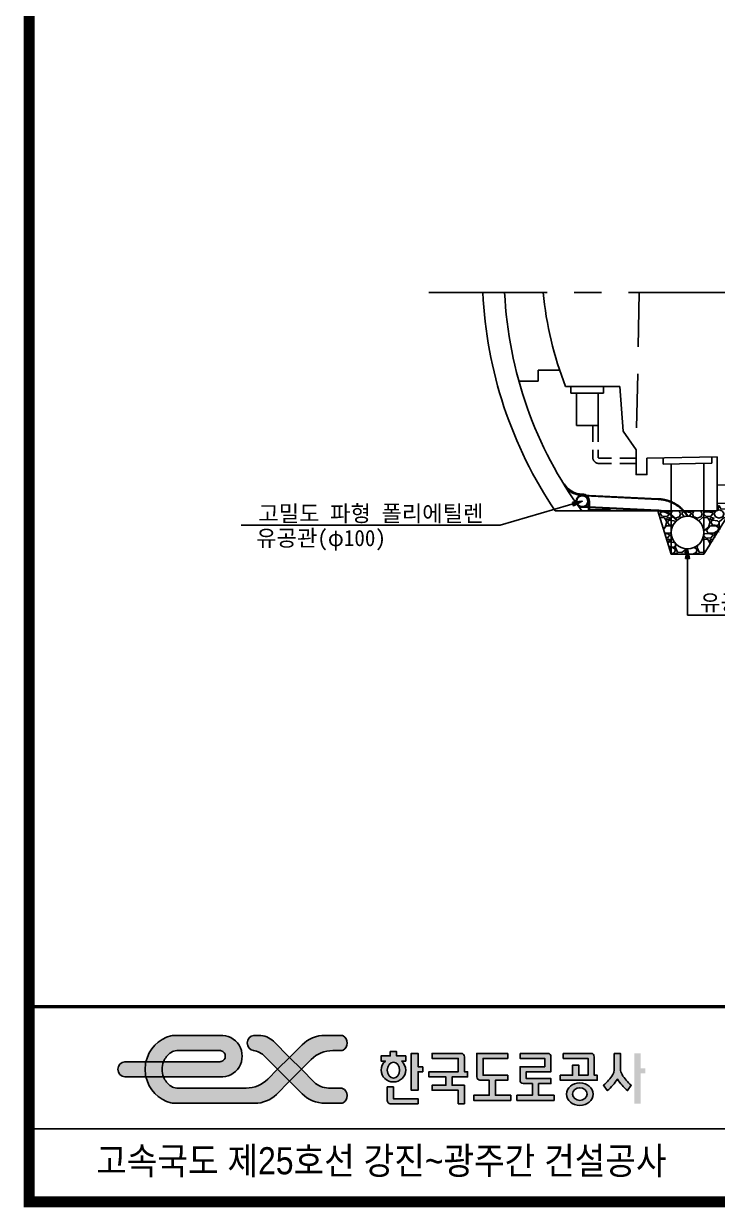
# Model space of a CAD drawing. Header units: millimetres. Extents: x -69382 to 174843, y -46375 to 101648.
# Drawn here: x 40593 to 46992, y -19600 to -8681 of the extents above; entities that cross this region are included whole.
import ezdxf
from ezdxf.enums import TextEntityAlignment as Align

# ---------------------------------------------------------------- set-up
doc = ezdxf.new("R2010")
doc.units = ezdxf.units.MM
doc.header["$LTSCALE"] = 1000
doc.linetypes.add('A-CENTR01', pattern=[2, 1.25, -0.25, 0.25, -0.25])
doc.linetypes.add('A-DASHD01', pattern=[0.75, 0.5, -0.25])
for name, color, linetype in [('CS-CNTL', 1, 'A-CENTR01'), ('CS-CONC-MAJR', 4, 'Continuous'), ('CS-EXCV', 3, 'A-DIGLN01'), ('CS-HIDL', 2, 'A-DASHD01'), ('CS-LEAL', 1, 'Continuous'), ('CS-LEAT', 3, 'Continuous'), ('CS-PATT', 1, 'Continuous'), ('CST-01-02-02-G05-CS-CONC', 4, 'Continuous'), ('CX-BORD', 3, 'Continuous'), ('CX-BORD-LIN1', 4, 'Continuous'), ('CX-BORD-LIN2', 3, 'Continuous'), ('CX-BORD-TEX2', 7, 'Continuous'), ('CX-BORD-TEX3', 6, 'Continuous'), ('CX-MISC', 2, 'Continuous'), ('CZ-HIDL', 2, 'A-DASHD01')]:
    doc.layers.add(name, color=color, linetype=linetype)
doc.styles.add('TB_TEXT', font='Dotum.ttf')
doc.styles.add('TB_WBTXT', font='Dotum.ttf')
doc.styles.add('TB_WMTXT', font='Dotum.ttf')
doc.styles.add('WGTXT', font='DotumChe.ttf')
doc.linetypes.add('A-DIGLN01', pattern='A,0.9,-0.2,[19,kscals.shx,S=0.1,R=180,X=0,Y=0],0.9', length=2)

# ---------------------------------------------------------------- blocks, each defined once
blk = doc.blocks.new('CXGLOGO-EX흑백')
h = blk.add_hatch(color=256)
h.paths.add_polyline_path([(12.62751094235613, 2.929722186557417), (13.9368577347384, 2.929722186557417, 0.1307849617648099), (14.19642449557114, 2.998798575681949, 0.5686079760781465), (14.23263349965494, 5.183221859397701, 0.1392232935838704), (13.9581907729968, 5.261149990701703), (11.43317010715378, 5.261149990701703, 0.1989123673796241), (7.88820811080587, 3.792778653716674), (5.962135003345992, 1.866705546256785), (7.789912781123938, 0.03892776847906987), (9.30410907077998, 1.553124058134753, -0.198912367379616)])
h.paths.add_polyline_path([(5.962135003346347, -1.78885000929877), (4.134357225567967, 0.03892776847900947), (2.638733131771026, -1.456696325318649, -0.1989123673796836), (-0.684668739806078, -2.833294453742262), (-11.36204881219041, -2.833294453742742, -0.149968192877195), (-12.240743962647, -2.563678008654669, -0.1491631919188299), (-13.39334849004342, -1.136072231520988), (-16.10175388554254, -1.136072231520988, 0.2784029190241507), (-12.27306911128629, -5.129271465237487, 0.06593867059308692), (-11.86520449236982, -5.183294453743216), (0.6208868157490102, -5.183294453742739, 0.198912367379658), (3.944288687325745, -3.806696325319599)])
h.paths.add_polyline_path([(-16.10175388554255, 1.213927768479007), (-19.36564277443144, 1.213927768479007, 0.8888888888888873), (-19.36564277443144, -1.136072231520991), (-16.10175388554254, -1.136072231520988, -0.1111111111111106)])
h.paths.add_polyline_path([(-11.36204881233854, 2.911149990701738), (-4.683161640971832, 2.911149990701997, -0.05755858726109904), (-4.564116577129639, 2.897400306733786, -0.792918256256352), (-4.564116577139849, 1.227677452445754, -0.05755858725611351), (-4.683161640971733, 1.21392776847901), (-13.39334849004398, 1.213927768479618, 0.1939147573995261), (-13.39334849004318, -1.136072231520991), (-4.743420552209216, -1.136072231520991, 1.071754271161691), (-4.743420552209216, 5.261149990701231), (-11.86520449236982, 5.261149990702183, 0.06593867059316338), (-12.27306911128352, 5.207127002196302, 0.2784029190242539), (-16.10175388554237, 1.21392776847981), (-13.39334849004398, 1.213927768479621, -0.1491631919192471), (-12.2407439626433, 2.641533545616181, -0.1499681928522188)])
h = blk.add_hatch(color=256)
h.paths.add_polyline_path([(3.485422644516419, 4.34341790508612, 0.1989123673796671), (1.269821396798442, 5.261149990701703), (0.4788016700130058, 5.261149990701703, 0.8338075771048155), (0.3771781799719207, 2.929722186557356, -0.177326263149743), (2.179867088961466, 1.993417905085643), (4.134357225568095, 0.03892776847887802), (5.962135003345992, 1.866705546256789)])
h.paths.add_polyline_path([(9.744402917729097, -1.915562368126679), (7.789912781123888, 0.03892776847899881), (5.96213500334634, -1.788850009298766), (7.888208110807184, -3.714923116759131, 0.198912367379553), (11.43317010715388, -5.183294453743692), (13.93853492596422, -5.183294453744644, 0.1292187291636897), (14.19530503372277, -5.115808595962658, 0.6043190588004438), (14.12747900538948, -2.886014569746202, 0.1137896329467328), (13.89882244722792, -2.833294453742262), (11.96000416544708, -2.833294453742262, -0.1989123673796783)])
h = blk.add_hatch(color=256)
h.paths.add_polyline_path([(5.962135003345985, 1.866705546256785), (4.134357225568095, 0.03892776847887802), (5.962135003346347, -1.788850009298773), (7.789912781123952, 0.03892776847906987)])
h.paths.add_polyline_path([(-13.39334849004398, 1.213927768479621), (-16.10175388554237, 1.21392776847981, 0.1111111111111885), (-16.10175388554254, -1.136072231520988), (-13.39334849004318, -1.136072231520988, -0.1939147573995261)])
h = blk.add_hatch(color=256)
edge = h.paths.add_edge_path()
edge.add_line((55.90553287691766, 2.4960983163664), (56.85552189184581, 2.496098316366446))
edge.add_line((56.85552189184581, 2.496098316366446), (56.85552189184592, 0.09215457618536149))
edge.add_arc((58.53363057762468, 0.09215457618543929), 1.67810868577876, 180.0000000000026, 195.4083540198517)
edge.add_arc((58.47394244906948, 0.07570436294137084), 1.61619517993231, 195.408354019852, 211.4069923032628)
edge.add_arc((62.72740815851297, 2.672743468727949), 6.599826652904244, 211.4069923032628, 220.884619074014)
edge.add_arc((62.65632922919535, 2.61120635935723), 6.505810537144002, 220.8846190740139, 230.4986055729279)
edge.add_line((58.51800266797031, -2.408736271577236), (57.94523708654083, -3.232545142195342))
edge.add_arc((62.63997685430596, 2.476487192741993), 7.39145666891144, 221.3708019331366, 230.5683267651548, ccw=False)
edge.add_arc((62.86124072826939, 2.671717853347373), 7.686537407580804, 212.5283811307898, 221.3728192081766, ccw=False)
edge.add_arc((49.89982302886737, 2.671711092267167), 7.686526193707074, 318.6271743273925, 327.471625333613, ccw=False)
edge.add_arc((50.12107005378402, 2.476495324059812), 7.391467942165787, 309.4316802638517, 318.62919103786044, ccw=False)
edge.add_line((54.81581768222331, -3.232545142194404), (54.24305210079449, -2.408736271575762))
edge.add_arc((50.16623946446956, 2.548189157142523), 6.418061309895114, 309.4355142588529, 319.1812610942183)
edge.add_arc((49.96136727208684, 2.72553903169074), 6.689032726803259, 319.1787201534786, 328.529668469246)
edge.add_arc((54.2901842034738, 0.07437455166653684), 1.612880450692433, 328.5764598147939, 344.6081938620856)
edge.add_arc((54.23147034857182, 0.09160721386742313), 1.674062617830531, 344.5729121819099, 360.0187337982126)
edge.add_line((55.90553287691779, 0.09215457618600098), (55.90553287691779, 2.4960983163664))
edge = h.paths.add_edge_path()
edge.add_arc((22.07066925838875, -0.0960583075494551), 1.77276644383517, 0.3446861390323761, 51.806537556943795, ccw=False)
edge.add_arc((21.98752086475434, -0.03643316846145372), 1.856528462969702, 268.6390132932114, 358.4888194230754, ccw=False)
edge.add_arc((21.89882706649707, -0.03696230538111067), 1.856011500010981, 181.4952613076245, 271.3769059760447, ccw=False)
edge.add_arc((21.81624874840013, -0.0960910072229415), 1.772833459952195, 128.1945062452658, 179.6542700587555, ccw=False)
edge.add_line((20.72004724334094, 1.297207502441104), (20.04344756338069, 1.297207502441104))
edge.add_line((20.04344756338069, 1.297207502441104), (20.04344756338068, 2.108874533108121))
edge.add_line((20.04344756338068, 2.108874533108121), (21.46843108577289, 2.108874533108121))
edge.add_line((21.46843108577289, 2.108874533108121), (21.4684310857729, 2.754247505206038))
edge.add_line((21.4684310857729, 2.754247505206038), (22.41842010070103, 2.754247505206038))
edge.add_line((22.41842010070103, 2.754247505206038), (22.41842010070103, 2.108874533108121))
edge.add_line((22.41842010070103, 2.108874533108121), (23.84340362309323, 2.108874533108121))
edge.add_line((23.84340362309323, 2.108874533108121), (23.84340362309322, 1.297207502441104))
edge.add_line((23.84340362309322, 1.297207502441104), (23.16680394313298, 1.297207502441104))
h.paths.add_polyline_path([(60.65547795155814, 0.172755616815305), (60.65547795155814, -0.601691949703131), (59.94298619036236, -0.601691949703131), (59.94298619036248, -5.248377348808134), (58.99299717543421, -5.248377348808617), (58.99299717543411, 2.496098316366869), (59.94298619036225, 2.496098316366869), (59.94298619036236, 0.172755616815305)])
edge = h.paths.add_edge_path()
edge.add_line((48.0681235037611, 2.496098316365892), (48.0681235037611, 1.72165074984937))
edge.add_line((48.0681235037611, 1.72165074984937), (51.86807956347353, 1.72165074984937))
edge.add_line((51.86807956347353, 1.72165074984937), (51.86807956347343, -0.8598411385413627))
edge.add_line((51.86807956347343, -0.8598411385413627), (50.44309604108143, -0.8598411385423006))
edge.add_line((50.44309604108143, -0.8598411385423006), (50.44309604108143, 0.6890539944927028))
edge.add_line((50.44309604108143, 0.6890539944927028), (49.4931070261532, 0.6890539944927028))
edge.add_line((49.4931070261532, 0.6890539944927028), (49.49310702615358, -0.8598411385418245))
edge.add_line((49.49310702615358, -0.8598411385418245), (47.59312899629693, -0.8598411385418281))
edge.add_line((47.59312899629693, -0.8598411385418281), (47.59312899629681, -1.634288705059802))
edge.add_line((47.59312899629681, -1.634288705059802), (53.29306308586574, -1.634288705059802))
edge.add_line((53.29306308586574, -1.634288705059802), (53.29306308586574, -0.8598411385413627))
edge.add_line((53.29306308586574, -0.8598411385413627), (52.81806857840155, -0.8598411385413236))
edge.add_line((52.81806857840155, -0.8598411385413236), (52.81806857840178, 1.979799938688487))
edge.add_arc((52.26887129235888, 1.979799938688532), 0.5491972860428973, 359.9999999999953, 400.6008038990672)
edge.add_arc((52.34038266447658, 2.041094338003921), 0.4550119382992583, 40.60080389906705, 89.66109212214847)
edge.add_line((52.3430740709377, 2.496098316366869), (48.0681235037611, 2.496098316367497))
edge = h.paths.add_edge_path()
edge.add_line((41.41820039926384, 2.496098316366869), (41.41820039926394, 1.721650749848898))
edge.add_line((41.41820039926394, 1.721650749848898), (45.21815645897638, 1.721650749848898))
edge.add_line((45.21815645897638, 1.721650749848898), (45.21815645897638, 0.4309048056535367))
edge.add_line((45.21815645897638, 0.4309048056535367), (41.41820039926384, 0.4309048056535367))
edge.add_line((41.41820039926384, 0.4309048056535367), (41.41820039926394, -1.634288705060271))
edge.add_arc((41.96739768530686, -1.634288705060244), 0.5491972860429257, 180.0000000000029, 220.6008038990638)
edge.add_arc((41.89588631318916, -1.695583104375644), 0.4550119382992751, 220.6008038990626, 269.6610921221458)
edge.add_line((41.89319490672801, -2.150587082738607), (43.31817842912, -2.150587082738607))
edge.add_line((43.31817842912, -2.150587082738607), (43.31817842912011, -3.957631404610424))
edge.add_line((43.31817842912011, -3.957631404610424), (40.94320589179998, -3.957631404610424))
edge.add_line((40.94320589179998, -3.957631404610424), (40.94320589179998, -4.732078971128871))
edge.add_line((40.94320589179998, -4.732078971128871), (46.64313998136879, -4.732078971128871))
edge.add_line((46.64313998136879, -4.732078971128871), (46.64313998136893, -3.957631404610897))
edge.add_line((46.64313998136893, -3.957631404610897), (44.26816744404802, -3.957631404609955))
edge.add_line((44.26816744404802, -3.957631404609955), (44.26816744404758, -2.150587082738607))
edge.add_line((44.26816744404758, -2.150587082738607), (46.1681454739045, -2.150587082738134))
edge.add_line((46.1681454739045, -2.150587082738134), (46.1681454739045, -1.376139516220633))
edge.add_line((46.1681454739045, -1.376139516220633), (42.36818941419209, -1.376139516220164))
edge.add_line((42.36818941419209, -1.376139516220164), (42.36818941419209, -0.3435427608644339))
edge.add_line((42.36818941419209, -0.3435427608644339), (46.1681454739045, -0.343542760863965))
edge.add_line((46.1681454739045, -0.343542760863965), (46.16814547390462, 1.979799938688512))
edge.add_arc((45.6189481878617, 1.979799938688539), 0.5491972860429115, 359.9999999999972, 400.6008038990619)
edge.add_arc((45.69045955997943, 2.041094338003941), 0.4550119382992425, 40.60080389906198, 89.6610921221449)
edge.add_line((45.69315096644058, 2.496098316366872), (41.41820039926384, 2.496098316366869))
edge = h.paths.add_edge_path()
edge.add_line((39.51822236940757, 2.496098316366869), (34.76827729476689, 2.496098316366869))
edge.add_line((34.76827729476689, 2.496098316366869), (34.76827729476689, -1.117990327381936))
edge.add_arc((35.31747458080942, -1.117990327381935), 0.5491972860425349, 180, 220.6008038990902)
edge.add_arc((35.24596320869247, -1.179284726696737), 0.4550119382998447, 220.60080389909, 269.6610921221131)
edge.add_line((35.24327180223106, -1.634288705060271), (36.66825532462316, -1.634288705060342))
edge.add_line((36.66825532462316, -1.634288705060342), (36.66825532462363, -3.957631404610424))
edge.add_line((36.66825532462363, -3.957631404610424), (34.29328278730304, -3.957631404610897))
edge.add_line((34.29328278730304, -3.957631404610897), (34.29328278730291, -4.732078971128871))
edge.add_line((34.29328278730291, -4.732078971128871), (39.99321687687187, -4.732078971129809))
edge.add_line((39.99321687687187, -4.732078971129809), (39.99321687687187, -3.957631404610897))
edge.add_line((39.99321687687187, -3.957631404610897), (37.61824433955118, -3.957631404610794))
edge.add_line((37.61824433955118, -3.957631404610794), (37.61824433955128, -1.634288705060271))
edge.add_line((37.61824433955128, -1.634288705060271), (39.5182223694077, -1.634288705059802))
edge.add_line((39.5182223694077, -1.634288705059802), (39.51822236940779, -0.8598411385423006))
edge.add_line((39.51822236940779, -0.8598411385423006), (35.71826630969503, -0.8598411385423006))
edge.add_line((35.71826630969503, -0.8598411385423006), (35.71826630969503, 1.721650749848898))
edge.add_line((35.71826630969503, 1.721650749848898), (39.51822236940745, 1.72165074984937))
edge.add_line((39.51822236940745, 1.72165074984937), (39.51822236940745, 2.496098316366869))
edge = h.paths.add_edge_path()
edge.add_line((31.9183102499825, -5.248377348808617), (32.86829926491062, -5.248377348808617))
edge.add_line((32.86829926491062, -5.248377348808617), (32.86829926491062, -2.408736271577304))
edge.add_line((32.86829926491062, -2.408736271577304), (30.96832123505435, -2.408736271577304))
edge.add_line((30.96832123505435, -2.408736271577304), (30.96832123505409, -1.117990327381936))
edge.add_line((30.96832123505409, -1.117990327381936), (33.34329377237469, -1.117990327381936))
edge.add_line((33.34329377237469, -1.117990327381936), (33.34329377237468, -0.343542760863965))
edge.add_line((33.34329377237468, -0.343542760863965), (32.86829926491062, -0.343542760863965))
edge.add_line((32.86829926491062, -0.343542760863965), (32.86829926491062, 1.979799938688512))
edge.add_arc((32.31910197886764, 1.979799938688512), 0.5491972860429826, 359.9999999999999, 400.6008038990593)
edge.add_arc((32.39061335098545, 2.041094338003989), 0.4550119382991955, 40.60080389905918, 89.66109212214754)
edge.add_line((32.39330475744659, 2.496098316366872), (27.88085693653791, 2.496098316366869))
edge.add_line((27.88085693653791, 2.496098316366869), (27.8808569365377, 1.721650749848898))
edge.add_line((27.8808569365377, 1.721650749848898), (31.9183102499825, 1.72165074984937))
edge.add_line((31.9183102499825, 1.72165074984937), (31.9183102499825, -0.343542760863965))
edge.add_line((31.9183102499825, -0.343542760863965), (27.40586242907364, -0.343542760863965))
edge.add_line((27.40586242907364, -0.343542760863965), (27.40586242907364, -1.11799032738147))
edge.add_line((27.40586242907364, -1.11799032738147), (30.01833222012621, -1.117990327381936))
edge.add_line((30.01833222012621, -1.117990327381936), (30.01833222012621, -2.408736271577773))
edge.add_line((30.01833222012621, -2.408736271577773), (27.88085693653782, -2.408736271577773))
edge.add_line((27.88085693653782, -2.408736271577773), (27.88085693653781, -3.183183838095275))
edge.add_line((27.88085693653781, -3.183183838095275), (31.9183102499825, -3.183183838095275))
edge.add_line((31.9183102499825, -3.183183838095275), (31.9183102499825, -5.248377348808617))
edge = h.paths.add_edge_path()
edge.add_line((25.7433816529495, -5.248377348808617), (21.46843108577295, -5.248377348808141))
edge.add_arc((21.468431085773, -4.799179719589938), 0.4491976292182027, 220.2618960212232, 269.9999999999932, ccw=False)
edge.add_arc((21.55155841230061, -4.728777609424231), 0.5581315978937866, 180.3389078778467, 220.2618960212236, ccw=False)
edge.add_arc((195.5622497713534, -3.699482215773768), 174.5718671369681, 179.6610921221531, 180.3389078778465, ccw=False)
edge.add_line((20.99343657830883, -2.66688546041647), (21.94342559323697, -2.66688546041647))
edge.add_line((21.94342559323697, -2.66688546041647), (21.94342559323697, -4.473929782290639))
edge.add_line((21.94342559323697, -4.473929782290639), (25.7433816529495, -4.473929782290639))
edge.add_line((25.7433816529495, -4.473929782290639), (25.7433816529495, -5.248377348808617))
edge = h.paths.add_edge_path(flags=16)
edge.add_ellipse((50.60385872541271, -3.769494308227308), major_axis=(-1.110875729177891, 2.868103891292178e-14), ratio=0.8665097612807381, start_angle=0, end_angle=360)
edge = h.paths.add_edge_path()
edge.add_ellipse((50.60385872364095, -3.769494308227308), major_axis=(2.060740712415878, 5.91535299055294e-14), ratio=0.8429164421096037, start_angle=0, end_angle=360, ccw=False)
h.paths.add_polyline_path([(26.4558734141455, 0.4309048056535367), (26.4558734141455, -0.343542760863965), (25.74338165294929, -0.343542760863965), (25.7433816529494, -3.183183838095275), (24.67464401115513, -3.183183838094806), (24.67464401115513, 2.496098316366869), (25.7433816529494, 2.496098316366869), (25.7433816529495, 0.4309048056535367)])
edge = h.paths.add_edge_path(flags=16)
edge.add_ellipse((21.94342559323697, -0.08539357202479891), major_axis=(7.44215483547632e-15, 1.223429116448234), ratio=0.7764969806228509, start_angle=0, end_angle=360, ccw=False)
for points in [[(-11.36204881219097, 2.911149990702945, 0.149968192828432), (-12.24074396240013, 2.64153354578092, 0.1491631919431257), (-13.39334849004398, 1.213927768479618, 0.1939147573995262), (-13.39334849004318, -1.136072231520991), (-4.743420552209216, -1.136072231520991, 1.071754271161691), (-4.743420552209216, 5.261149990701231), (-11.86520449236982, 5.261149990702183, 0.06593867059316338), (-12.27306911128352, 5.207127002196302, 0.2784029190242541), (-16.10175388554237, 1.213927768479806), (-13.39334849004398, 1.213927768479618), (-4.683161640971733, 1.21392776847901, 0.0575585872562081), (-4.564116577139657, 1.227677452445796, 0.7929182562611419), (-4.564116577139643, 2.897400306736131, 0.05755858725616377), (-4.683161640971832, 2.911149990701997), (-11.36204881234111, 2.911149990701738)], [(0.3771781799714518, 2.929722186557417, -0.1773262631497835), (2.179867088961458, 1.993417905085646), (4.134357225568095, 0.03892776847887802), (5.962135003345992, 1.866705546256785), (3.485422644516419, 4.34341790508612, 0.1989123673796582), (1.269821396798548, 5.261149990701703), (0.4788016700130058, 5.261149990701703, 0.8714196092937034), (0.4788016700130058, 2.911149990701706)], [(23.16680394313298, 1.297207502441104, -0.228396255599462), (23.84340362309322, -0.0853935720248451, -0.4134459869151131), (21.94342559323628, -1.892437893898972, -0.4136086650538482), (20.04344756338071, -0.08539357202475273, -0.2283866715627258), (20.72004724334094, 1.297207502441104), (20.04344756338069, 1.297207502441104), (20.04344756338068, 2.108874533108121), (21.46843108577289, 2.108874533108121), (21.4684310857729, 2.754247505206038), (22.41842010070103, 2.754247505206038), (22.41842010070103, 2.108874533108121), (23.84340362309323, 2.108874533108121), (23.84340362309322, 1.297207502441104), (23.16680394313298, 1.297207502441104)], [(31.9183102499825, -5.248377348808617), (32.86829926491062, -5.248377348808617), (32.86829926491062, -2.408736271577304), (30.96832123505435, -2.408736271577304), (30.96832123505409, -1.117990327381936), (33.34329377237469, -1.117990327381936), (33.34329377237468, -0.343542760863965), (32.86829926491062, -0.343542760863965), (32.86829926491062, 1.979799938688512, 0.1790312441150617), (32.73608670557006, 2.337209223254376, 0.2173967572259796), (32.39330475744659, 2.496098316366872), (27.88085693653791, 2.496098316366869), (27.8808569365377, 1.721650749848898), (31.9183102499825, 1.72165074984937), (31.9183102499825, -0.343542760863965), (27.40586242907364, -0.343542760863965), (27.40586242907364, -1.11799032738147), (30.01833222012621, -1.117990327381936), (30.01833222012621, -2.408736271577773), (27.88085693653782, -2.408736271577773), (27.88085693653781, -3.183183838095275), (31.9183102499825, -3.183183838095275), (31.9183102499825, -5.248377348808617)], [(39.51822236940757, 2.496098316366869), (34.76827729476689, 2.496098316366869), (34.76827729476689, -1.117990327381936, 0.179031244115201), (34.90048985410753, -1.475399611947733, 0.2173967572256811), (35.24327180223106, -1.634288705060271), (36.66825532462316, -1.634288705060342), (36.66825532462363, -3.957631404610424), (34.29328278730304, -3.957631404610897), (34.29328278730291, -4.732078971128871), (39.99321687687187, -4.732078971129809), (39.99321687687187, -3.957631404610897), (37.61824433955118, -3.957631404610794), (37.61824433955128, -1.634288705060271), (39.5182223694077, -1.634288705059802), (39.51822236940779, -0.8598411385423006), (35.71826630969503, -0.8598411385423006), (35.71826630969503, 1.721650749848898), (39.51822236940745, 1.72165074984937), (39.51822236940745, 2.496098316366869)], [(41.41820039926384, 2.496098316366869), (41.41820039926394, 1.721650749848898), (45.21815645897638, 1.721650749848898), (45.21815645897638, 0.4309048056535367), (41.41820039926384, 0.4309048056535367), (41.41820039926394, -1.634288705060271, 0.1790312441150686), (41.55041295860451, -1.991697989626104, 0.2173967572259559), (41.89319490672801, -2.150587082738607), (43.31817842912, -2.150587082738607), (43.31817842912011, -3.957631404610424), (40.94320589179998, -3.957631404610424), (40.94320589179998, -4.732078971128871), (46.64313998136879, -4.732078971128871), (46.64313998136893, -3.957631404610897), (44.26816744404802, -3.957631404609955), (44.26816744404758, -2.150587082738607), (46.1681454739045, -2.150587082738134), (46.1681454739045, -1.376139516220633), (42.36818941419209, -1.376139516220164), (42.36818941419209, -0.3435427608644339), (46.1681454739045, -0.343542760863965), (46.16814547390462, 1.979799938688512, 0.1790312441150869), (46.03593291456406, 2.337209223254376, 0.2173967572259547), (45.69315096644058, 2.496098316366872), (41.41820039926384, 2.496098316366869)], [(48.0681235037611, 2.496098316365892), (48.0681235037611, 1.72165074984937), (51.86807956347353, 1.72165074984937), (51.86807956347343, -0.8598411385413627), (50.44309604108143, -0.8598411385423006), (50.44309604108143, 0.6890539944927028), (49.4931070261532, 0.6890539944927028), (49.49310702615358, -0.8598411385418245), (47.59312899629693, -0.8598411385418281), (47.59312899629681, -1.634288705059802), (53.29306308586574, -1.634288705059802), (53.29306308586574, -0.8598411385413627), (52.81806857840155, -0.8598411385413236), (52.81806857840178, 1.979799938688487, 0.179031244115118), (52.68585601906119, 2.337209223254398, 0.2173967572259479), (52.3430740709377, 2.496098316366869), (48.0681235037611, 2.496098316367497)], [(55.90553287691766, 2.4960983163664), (56.85552189184581, 2.496098316366446), (56.85552189184592, 0.09215457618536149, 0.0673331086834034), (56.9158386985025, -0.3537133382605546, 0.06992084128346215), (57.09454053805489, -0.7665172394446813, 0.04137753804791307), (57.73774645661189, -1.647093096347959, 0.04197355301566234), (58.51800266797031, -2.408736271577236), (57.94523708654083, -3.232545142195342, -0.04015333159213054), (57.09307314020015, -2.408744723435024, -0.0386103102765588), (56.38052738438178, -1.461466375851227, -0.03861036677333588), (55.66798162856324, -2.408744723434765, -0.04015327015359547), (54.81581768222331, -3.232545142194404), (54.24305210079449, -2.408736271575762, 0.04254949277045509), (55.0233083121517, -1.64709309634749, 0.04082386527700423), (55.66651423070869, -0.7665172394442124, 0.07006595625911516), (55.8452160702611, -0.3537133382600786, 0.06749733491456367), (55.90553287691779, 0.09215457618600098), (55.90553287691779, 2.4960983163664)], [(25.7433816529495, -5.248377348808617), (21.46843108577295, -5.248377348808141, -0.22049606497067), (21.12564913764939, -5.089488255695642, -0.1759805261046493), (20.99343657830882, -4.732078971129866, -0.002957537787864401), (20.99343657830883, -2.66688546041647), (21.94342559323697, -2.66688546041647), (21.94342559323697, -4.473929782290639), (25.7433816529495, -4.473929782290639), (25.7433816529495, -5.248377348808617)]]:
    blk.add_lwpolyline(points, format="xyb")
for points in [[(14.19642449558027, 2.998798575687182, -0.1307849617699337), (13.9368577347384, 2.929722186557417), (12.62751094235613, 2.929722186557417, 0.1989123673796159), (9.30410907077998, 1.553124058134753), (7.789912781123881, 0.03892776847900592), (5.962135003346269, 1.866705546257062), (7.88820811080587, 3.792778653716674, -0.198912367379624), (11.43317010715378, 5.261149990701703), (13.9581907729968, 5.261149990701703, -0.1392232934978381), (14.23263349950496, 5.183221859490345, -0.5686079761212879)], [(-19.36564277443144, -1.136072231520991, -0.8888888888888888), (-19.36564277443144, 1.213927768479007), (-16.10175388554255, 1.213927768479007, 0.1111111111111495), (-16.10175388554254, -1.136072231520988)], [(-16.10175388554237, 1.21392776847981), (-13.39334849004398, 1.213927768479621, 0.1939147573995262), (-13.39334849004318, -1.136072231520988), (-16.10175388554254, -1.136072231520988, -0.1111111111111495)], [(5.962135003346347, -1.78885000929877), (3.944288687325745, -3.806696325319599, -0.198912367379658), (0.6208868157490102, -5.183294453742739), (-11.86520449236982, -5.183294453743216, -0.0659386705931795), (-12.27306911128685, -5.129271465237338, -0.2784029190241215), (-16.10175388554254, -1.136072231520991), (-13.39334849004342, -1.136072231520991, 0.1491631919431261), (-12.24074396239957, -2.563678008822297, 0.1499681928284316), (-11.36204881219041, -2.833294453742742), (-0.684668739806078, -2.833294453742262, 0.1989123673796836), (2.638733131771026, -1.456696325318649), (4.134357225567967, 0.03892776847900947)], [(7.789912781123881, 0.03892776847900592), (9.744402917729097, -1.915562368126679, 0.1989123673796783), (11.96000416544708, -2.833294453742262), (13.89882244722792, -2.833294453742262, -0.1137896330351633), (14.12747900555343, -2.886014569826049, -0.6043190587532347), (14.19530503371573, -5.115808595966634, -0.1292187291597539), (13.93853492596422, -5.183294453744644), (11.43317010715388, -5.183294453743692, -0.198912367379553), (7.888208110807184, -3.714923116759131), (5.962135003346347, -1.78885000929877)]]:
    blk.add_lwpolyline(points, format="xyb", close=True)
blk.add_lwpolyline([(5.962135003345992, 1.866705546256785), (7.789912781123945, 0.03892776847906987), (5.962135003346347, -1.78885000929877), (4.134357225568095, 0.03892776847887802), (5.962135003345992, 1.866705546256785)])
blk.add_lwpolyline([(26.4558734141455, 0.4309048056535367), (26.4558734141455, -0.343542760863965), (25.74338165294929, -0.343542760863965), (25.7433816529494, -3.183183838095275), (24.67464401115513, -3.183183838094806), (24.67464401115513, 2.496098316366869), (25.7433816529494, 2.496098316366869), (25.7433816529495, 0.4309048056535367)], close=True)
at = {"extrusion": (0, 0, -1)}
blk.add_ellipse((21.94342559323697, -0.08539357202479891), major_axis=(7.44215483547632e-15, 1.223429116448234), ratio=0.7764969806228509, start_param=3.141592653589785, end_param=9.424777960769372, dxfattribs=at)
blk.add_ellipse((50.60385872364095, -3.769494308227308), major_axis=(2.060740712415878, 5.91535299055294e-14), ratio=0.8429164421096037, dxfattribs=at)
blk.add_ellipse((50.60385872541271, -3.769494308227308), major_axis=(-1.110875729177891, 2.868103891292178e-14), ratio=0.8665097612807381)
blk = doc.blocks.new('CXBLKA1-KECH-한국도로공사')
at = {"layer": 'CX-BORD-LIN1', "const_width": 2}
blk.add_lwpolyline([(821, 19.99999999999773), (25, 20), (25, 573.9999999999995), (820.9999999999998, 573.9999999999995)], close=True, dxfattribs=at)
at = {"layer": 'CX-BORD-LIN1', "const_width": 0.6}
blk.add_lwpolyline([(821, 56.00000000000114), (25, 55.99999999999886)], dxfattribs=at)
at = {"layer": 'CX-BORD-LIN2', "const_width": 0.3}
blk.add_lwpolyline([(155, 33.49999999999943), (25, 33.4999999999992)], dxfattribs=at)
at = {"layer": 'CX-MISC', "xscale": 1.200000000000045, "yscale": 1.200000000000045}
blk.add_blockref('CXGLOGO-EX흑백', (65.89123459210987, 44.41566484108705), dxfattribs=at)
at = {"layer": 'CX-BORD-LIN1', "style": 'TB_TEXT'}
for tag, height, p in [('TR_RDAT5', 3.5, (342.5, 53.00000000000011)), ('TR_DGN5', 3.5, (476.1184542177598, 53.00000000000011)), ('TR_CHK5', 3.5, (516.1184542177598, 53.00000000000011)), ('TR_APP5', 3.5, (556.1184542177598, 53.00000000000034)), ('TR_RNUM5', 3, (310.105116618196, 52.63656332936296)), ('TR_RNUM4', 3, (310.105116618196, 46.63656332936284)), ('TR_RDAT4', 3.5, (342.5, 46.99999999999989)), ('TR_DGN4', 3.5, (476.1184542177598, 46.99999999999989)), ('TR_CHK4', 3.5, (516.1184542177598, 46.99999999999989)), ('TR_APP4', 3.5, (556.1184542177598, 47.00000000000011)), ('TR_RNUM3', 3, (310.105116618196, 40.63656332936398)), ('TR_RDAT3', 3.5, (342.5, 41.00000000000102)), ('TR_DGN3', 3.5, (476.1184542177598, 41.00000000000102)), ('TR_CHK3', 3.5, (516.1184542177598, 41.00000000000102)), ('TR_APP3', 3.5, (556.1184542177598, 41.00000000000125)), ('TR_RNUM2', 3, (310.105116618196, 34.63656332936398)), ('TR_RDAT2', 3.5, (342.5, 35.00000000000102)), ('TR_DGN2', 3.5, (476.1184542177598, 35.00000000000102)), ('TR_CHK2', 3.5, (516.1184542177598, 35.00000000000102)), ('TR_APP2', 3.5, (556.1184542177598, 35.00000000000125)), ('TR_RDAT1', 3.5, (342.5, 29)), ('TR_DGN1', 3.5, (476.1184542177598, 28.99999999999989)), ('TR_CHK1', 3.5, (516.1184542177598, 28.99999999999989)), ('TR_APP1', 3.5, (556.1184542177598, 29.00000000000011)), ('TR_RNUM1', 3, (310.105116618196, 28.63656332936284))]:
    blk.add_attdef(tag, text='', height=height, dxfattribs=at).set_placement(p, align=Align.MIDDLE_CENTER)
for tag, p in [('TR_RCON5', (367.3033138082337, 53.00000000000011)), ('TR_RCON4', (367.3033138082337, 47)), ('TR_RCON3', (367.3033138082337, 41.00000000000102)), ('TR_RCON2', (367.3033138082337, 35.00000000000102)), ('TR_RCON1', (367.3033138082337, 29))]:
    blk.add_attdef(tag, text='', height=3.5, dxfattribs=at).set_placement(p, align=Align.MIDDLE_LEFT)
at = {"layer": 'CX-BORD-LIN2', "style": 'TB_TEXT'}
blk.add_attdef('TD_VERSION', text='', height=3, rotation=90, dxfattribs=at).set_placement((825.499999405456, 68.0148992121226), align=Align.MIDDLE_CENTER)
at = {"layer": 'CX-BORD-TEX2', "style": 'TB_WMTXT'}
for tag, height, p in [('TB_CNAME', 5, (40.34476638720093, 551.8324131479244)), ('TB_CSCOP', 4, (41.63456755316179, 543.8324131479244))]:
    blk.add_attdef(tag, text='', height=height, dxfattribs=at).set_placement(p, align=Align.BOTTOM_LEFT)
at = {"layer": 'CX-BORD-TEX2', "style": 'TB_WBTXT'}
for tag, height, p in [('TB_MTITIL', 10, (423, 553.3264135606182)), ('TB_STITL', 7, (423, 538.3264135606182))]:
    blk.add_attdef(tag, text='', height=height, dxfattribs=at).set_placement(p, align=Align.MIDDLE_CENTER)
at = {"layer": 'CX-BORD-TEX3', "style": 'TB_TEXT'}
for tag, height, p in [('TD_LNDST', 4.500000000000001, (240, 51.49999999999943)), ('TD_DSECT', 4.500000000000001, (630.5, 51.50000000000057)), ('TD_DDIST', 4.500000000000001, (679.5, 51.50000000000068)), ('TD_DNAME_TOP', 4.500000000000001, (780, 47.95701132476688)), ('TD_DCOMP', 4.500000000000001, (240, 42.58754437093035)), ('TD_CSECT', 4.500000000000001, (630.5, 42.50000000000057)), ('TD_CDIST', 4.500000000000001, (679.5, 42.50000000000068)), ('TD_DNAME_MAIN', 4.500000000000001, (780, 41.47309584254913)), ('TD_CCOMP', 4.500000000000001, (240, 33.59273296473089)), ('TD_HSCAL', 4.500000000000001, (637.5, 33.50000000000048)), ('TD_VSCAL', 4.500000000000001, (686.5, 33.50000000000057)), ('TD_CNAME', 5, (90, 27.5956403167869)), ('TD_FIELD', 4.500000000000001, (205, 25.12502028617973)), ('TD_CSTEP', 4.500000000000001, (275.7440000000001, 25.12502028617916)), ('TD_DWGCODE', 4.500000000000001, (662, 24.79080374170121)), ('TD_DWGNO', 4.500000000000001, (780, 25.00167338230654))]:
    blk.add_attdef(tag, text='', height=height, dxfattribs=at).set_placement(p, align=Align.MIDDLE_CENTER)
at = {"layer": 'CX-BORD-TEX3', "style": 'TB_TEXT', "width": 0.9}
blk.add_attdef('TD_DNAME_BOT', text='', height=3, dxfattribs=at).set_placement((780, 35.24894304459826), align=Align.MIDDLE_CENTER)

msp = doc.modelspace()

# ---------------------------------------------------------------- hatches: boundary and pattern name
at = {"layer": 'CS-LEAL'}
for points in [[(45655.07583076396, -13093.8334599567), (45665.18988335498, -13128.3835097423), (45746.50798152346, -13085.823353372)], [(46699.26093892835, -13615.46545709525), (46735.26093892835, -13615.46545709525), (46717.26093892835, -13525.46545709525)]]:
    msp.add_hatch(color=256, dxfattribs=at).paths.add_polyline_path(points)
at = {"layer": 'CS-PATT'}
h = msp.add_hatch(dxfattribs=at)
h.set_pattern_fill('GRAVEL', color=256, scale=200, style=0)
h.set_pattern_definition([(228.0128, (33950.51635151208, 43995.18917422181), (-1599.999646431632, -1800.000268321449), [26.9072, -2663.8176]), (184.9697, (33932.51635151208, 43975.18917422181), (2400.000210303527, 199.9982614014104), [46.1736, -4571.184999999999]), (132.5104, (33886.51635151208, 43971.18917422181), (1999.998143669362, -2200.00173477424), [32.5576, -3223.2064]), (267.2737, (33808.51635151208, 43921.18917422181), (199.9992035454381, 4000.000058994694), [42.0476, -4162.711600000001]), (292.8337, (33806.51635151208, 43879.18917422181), (-1000.001981087428, 2399.999282355555), [41.231, -4081.874600000001]), (357.2737, (33822.51635151208, 43841.18917422181), (-4000.000058994694, 199.9992035454383), [42.0476, -4162.711600000001]), (37.6942, (33864.51635151208, 43839.18917422181), (-2600.001469123595, -1999.998081032106), [55.6058, -5504.9698]), (72.2553, (33908.51635151208, 43873.18917422181), (1400.002152541082, 4399.999246247838), [52.4976, -5197.2642]), (121.4296, (33924.51635151208, 43923.18917422181), (-1600.001646835273, 2599.999007298513), [42.19, -4176.8146]), (175.2364, (33902.51635151208, 43959.18917422181), (2200.000189263917, -199.9983065322521), [48.16639999999955, -2360.152599999971]), (222.3974, (33854.51635151208, 43963.18917422181), (-2400.001470214647, -2199.998416402824), [62.2896, -6166.675]), (138.8141, (34006.51635151208, 43919.18917422181), (-1400.000589361143, 1199.999462668551), [21.2602, -2104.7688]), (171.4692, (33990.51635151208, 43933.18917422181), (2599.999656963026, -400.0015820079581), [40.44739999999955, -4004.302199999971]), (225, (33950.51635151208, 43939.18917422181), (-2.220446049250313e-14, -200.0000618897905), [28.2842, -254.5584]), (203.1986, (33936.51635151208, 43963.18917422181), (999.999946133415, 400.0002650529707), [15.2316, -1507.923]), (291.8014, (33922.51635151208, 43957.18917422181), (-199.9999821001298, 600.000054602154), [21.5406, -1055.4924]), (30.9638, (33930.51635151208, 43937.18917422181), (599.9996044575996, 400.0004967081465), [34.98579999999954, -1131.204599999985]), (161.5651, (33960.51635151208, 43955.18917422181), (400.0000869185924, -199.9996806445415), [25.2982, -607.1574]), (16.38950000000001, (33806.51635151208, 43957.18917422181), (2000.000439682392, 599.9985419635941), [35.44, -3508.569]), (70.3462, (33840.51635151208, 43967.18917422181), (-799.9990494743491, -2200.000427121245), [29.7322, -2943.4816]), (293.1986, (33960.51635151208, 43995.18917422181), (-400.0002650529707, 999.999946133415), [30.463, -1492.6916]), (343.6105, (33972.51635151208, 43967.18917422181), (-2000.000439682392, 599.9985419635947), [35.43999999999954, -3508.568999999971]), (339.444, (33806.51635151208, 43833.18917422181), (-1000.000368908485, 399.9991992843169), [34.176, -1674.6248]), (294.7751, (33838.51635151208, 43821.18917422181), (-999.998437849034, 2200.000684367823), [28.63559999999977, -2834.928599999971]), (66.80140000000002, (33962.51635151208, 43795.18917422181), (400.000265052971, 999.999946133415), [30.463, -1492.6916]), (17.35400000000001, (33974.51635151208, 43823.18917422181), (-2600.000403819367, -799.9989004518237), [33.5262, -3319.084799999999]), (69.444, (33864.51635151208, 43795.18917422181), (-399.9991992843173, -1000.000368908484), [17.088, -1691.7128]), (101.3098999999999, (33950.51635151208, 43795.18917422181), (-199.9995264323211, 800.0001504461904), [10.19799999999989, -1009.605799999993]), (165.9638, (33948.51635151208, 43805.18917422181), (600.000109197948, -199.9996114722491), [41.231, -783.39]), (186.009, (33908.51635151208, 43815.18917422181), (1999.999950181208, 199.9998634963683), [38.21, -3782.7846]), (303.6901, (33930.51635151208, 43919.18917422181), (-200.0002669014382, 399.9999115542321), [28.8444, -692.2658]), (353.1572, (33946.51635151208, 43895.18917422181), (3399.99987309571, -400.0015995849522), [50.3588, -4985.5126]), (60.94540000000001, (33996.51635151208, 43889.18917422181), (-800.0000054398558, -1400.000076913937), [20.59119999999996, -2038.534799999998]), (90, (34006.51635151208, 43907.18917422181), (-200, 200), [12, -188]), (120.2564, (33904.51635151208, 43821.18917422181), (799.9989773605388, -1400.000491170947), [27.7848, -2750.704]), (48.01279999999999, (33890.51635151208, 43845.18917422181), (1599.999646431632, 1800.00026832145), [53.81439999999999, -2636.9104]), (0, (33926.51635151208, 43885.18917422181), (200, 200), [52, -148]), (325.3048, (33978.51635151208, 43885.18917422181), (-1999.998851797505, 1400.001721918891), [31.6228, -3130.6548]), (254.0546, (34004.51635151208, 43867.18917422181), (-199.9999778592762, -800.0000253304302), [29.1204, -1426.9016]), (207.646, (33996.51635151208, 43839.18917422181), (-3799.999161435918, -2000.001542633836), [47.413, -4693.8948]), (175.4261, (33954.51635151208, 43817.18917422181), (-2600.000111662427, 199.9989602322168), [50.15979999999954, -4965.814799999942])])
h.paths.add_polyline_path([(47167.26093460192, -13128.96545693524), (46992.26093460192, -13125.46545693524), (46992.26093460192, -13175.46545693524), (46442.26151696176, -13175.46732049646), (46567.26093460192, -13575.46545693524), (46867.26093460192, -13575.46545693524)])
h.paths.add_polyline_path([(46867.26093460192, -13375.46545693524, -1), (46567.26093460192, -13375.46545693524, -1)], flags=16)

# ---------------------------------------------------------------- linework, layer by layer
at = {"layer": 'CS-CNTL'}
msp.add_lwpolyline([(57422.85183737584, -11160.55203382308), (44329.55332432914, -11160.55203382308)], dxfattribs=at)
at = {"layer": 'CS-CONC-MAJR'}
for p, q in [((45642.26093460192, -12088.46545680599), (45642.26093460192, -12028.46545680599)), ((45942.26093460192, -12088.46545680599), (45642.26093460192, -12088.46545680599)), ((45692.26093460192, -12388.46545680599), (45692.26093460192, -12088.46545680599)), ((45892.26093460192, -12388.46545680599), (45892.26093460192, -12088.46545680599)), ((45942.26093460192, -12088.46545680599), (45942.26093460192, -12028.46545680599)), ((45892.26093460192, -12388.46545680599), (45692.26093460192, -12388.46545680599)), ((46992.26093460192, -12675.46545680625), (46342.26093460192, -12688.46545680595)), ((46492.26093460192, -12745.46545680648), (46492.26093460192, -12685.46545680625)), ((46942.26093460192, -12736.46545680625), (46492.26093460192, -12745.46545680648)), ((46567.26093460192, -13575.46545693524), (46567.26093460192, -12743.96545680648)), ((46867.26093460192, -13575.46545693524), (46867.26093460192, -12737.96545680625)), ((46942.26093460192, -12736.46545680625), (46942.26093460192, -12676.46545680625)), ((46992.26093460192, -12675.46545680625), (46992.26093460192, -13175.46545693524)), ((46992.26093460192, -12935.46545680625), (54692.26093460192, -13089.46545680639)), ((45812.50797719703, -13165.46545695409), (46002.50797719703, -13165.46545695409)), ((46002.50797719703, -13165.46545695409), (46002.50797719703, -13175.46545695398)), ((46442.26093460192, -13175.46545693524), (46992.26093460192, -13175.46545693524))]:
    msp.add_line(p, q, dxfattribs=at)
for points in [[(45592.26093460192, -12028.46545682784), (45642.26093460192, -12028.46545680599), (45942.26093460192, -12028.46545680599), (46092.26093460285, -12028.46545680623), (46122.26093460285, -12438.46545680623), (46242.26093460285, -12613.46545680623), (46242.26093460285, -12688.46545680599)], [(46342.26093460192, -12688.46545680599), (46342.26093460285, -12840.46545680576), (46242.26093460285, -12840.46545680576), (46242.26093460285, -12688.46545680599)], [(45802.50797719703, -13085.82335321198), (45802.50797719703, -13175.46545695409)], [(45812.50797719703, -13085.82335321198), (45812.50797719703, -13165.46545695409)]]:
    msp.add_lwpolyline(points, dxfattribs=at)
msp.add_circle((46717.26093460192, -13375.46545693524), 150, dxfattribs=at)
for centre, radius, start, end in [((48735.74724697394, -10984.89059844743), 3710.141677091638, 182.713756999214, 216.1874499479546), ((48584.97534828006, -10858.37795386124), 3213.322941510165, 185.3959465418463, 201.3544383444616), ((45744.81507507336, -12829.82895076846), 190, 210.166478969112, 270.3788939587862), ((45744.81507507336, -12829.82895076846), 200, 223.5255050056715, 270.3788939587862), ((45746.50797719703, -13085.82335321198), 66, 0, 90.37889395878621), ((45746.50797719703, -13085.82335321198), 56, 0, 90.37889395878621)]:
    msp.add_arc(centre, radius, start, end, dxfattribs=at)
at = {"layer": 'CS-EXCV', "ltscale": 50}
msp.add_line((47167.26093460192, -13108.96545680625), (46992.26093460192, -13105.46545680625), dxfattribs=at)
at = {"layer": 'CS-EXCV'}
msp.add_lwpolyline([(45496.82926033091, -13175.46545695593), (46442.26093460192, -13175.46545693524), (46567.26093460192, -13575.46545693524), (46867.26093460192, -13575.46545693524), (47167.6607746659, -13088.97345360753), (54517.66077466588, -13235.97345360767), (54817.26093460192, -13729.46545693538), (55117.26093460192, -13729.46545693538), (55242.26093460192, -13329.46545693538), (56316.69619517741, -13329.46545693538)], dxfattribs=at)
msp.add_arc((48735.74724697394, -10984.89059844743), 3910.141677091638, 182.5748548833994, 214.0716378108081, dxfattribs=at)
at = {"layer": 'CS-HIDL'}
msp.add_lwpolyline([(46247.45987492168, -12410.51944061164), (46272.45922305759, -11160.55203382308)], dxfattribs=at)
at = {"layer": 'CS-LEAL'}
for p, q in [((44990.27814232445, -13307.19925332024), (45746.50798152346, -13085.823353372)), ((44990.27814232445, -13307.19925332024), (42598.04127366751, -13307.19925332024)), ((44990.27814232445, -13307.19925332024), (42601.58253377516, -13307.19925332024)), ((46717.26093892835, -14137.46845047584), (46717.26093892835, -13525.46545709531)), ((46717.26093892835, -14137.46845047584), (48131.97026385402, -14137.46845047584)), ((46835.15719177265, -14137.56036568384), (48249.86651669833, -14137.56036568384))]:
    msp.add_line(p, q, dxfattribs=at)
for points in [[(45655.07583076396, -13093.8334599567), (45665.18988335498, -13128.3835097423), (45746.50798152346, -13085.823353372)], [(46699.26093892835, -13615.46545709525), (46735.26093892835, -13615.46545709525), (46717.26093892835, -13525.46545709525)]]:
    msp.add_lwpolyline(points, close=True, dxfattribs=at)
at = {"layer": 'CST-01-02-02-G05-CS-CONC'}
for p, q in [((45537.86756995182, -11878.46545681881), (45337.86756995182, -11878.46545681881)), ((45337.86756995182, -11878.46545681881), (45337.86756995182, -11978.4654568188)), ((45337.86756995182, -11978.46545681881), (45161.11995662434, -11978.4654568188))]:
    msp.add_line(p, q, dxfattribs=at)
at = {"layer": 'CZ-HIDL', "ltscale": 0.3}
for p, q in [((45842.26093460192, -12388.46545680599), (45842.26093460192, -12678.46545680599)), ((45892.26093460192, -12388.46545680599), (45892.26093460192, -12678.46545680599)), ((46242.26093460285, -12688.46545680599), (45902.26093460192, -12688.46545680599)), ((46242.26093460285, -12738.46545680599), (45902.26093460192, -12738.46545680599))]:
    msp.add_line(p, q, dxfattribs=at)
at = {"layer": 'CZ-HIDL', "ltscale": 20}
for p, q in [((46446.73735488861, -13063.55494957721), (45745.09837650016, -13029.86809952348)), ((46446.45978573713, -13069.54864489265), (45770.05745764132, -13036.87126085058)), ((46442.30741172555, -13175.46731603938), (45740.62195620508, -13141.77860690037)), ((46442.54198667142, -13169.47190095578), (45740.86176443516, -13135.78340114805))]:
    msp.add_line(p, q, dxfattribs=at)
at = {"layer": 'CZ-HIDL'}
for radius in [56, 50]:
    msp.add_circle((45746.50797719703, -13085.82335321198), radius, dxfattribs=at)
at = {"layer": 'CZ-HIDL', "ltscale": 0.3}
for radius in [60, 10]:
    msp.add_arc((45902.26093460192, -12678.46545680599), radius, 180, 270, dxfattribs=at)
at = {"layer": 'CZ-HIDL', "ltscale": 20}
for centre, radius, start, end in [((46433.54945685042, -13404.49243497733), 335.1925105193164, 32.28295463270173, 87.79264050588169), ((46433.54957027899, -13404.4923788407), 341.1923919662832, 31.61796270143602, 87.7848489953482), ((46433.54945685042, -13404.49243497733), 229.1925105193546, 37.42543489490722, 87.81003958144582), ((46433.54945685042, -13404.49243497733), 235.1925105193546, 37.53053380913659, 87.8088008645028)]:
    msp.add_arc(centre, radius, start, end, dxfattribs=at)

# ---------------------------------------------------------------- block references
at = {"layer": 'CX-BORD'}
ref = msp.add_blockref('CXBLKA1-KECH-한국도로공사', (39392.85569165235, -20550.14042077467), dxfattribs=dict(at, xscale=50, yscale=50, zscale=50))
ref.add_attrib('TD_CNAME', '고속국도 제25호선 강진~광주간 건설공사', dxfattribs={"layer": 'CX-BORD-TEX3', "height": 250.0000000000001, "style": 'TB_TEXT', "width": 0.9}).set_placement((43892.85569165235, -19170.3584049353), align=Align.MIDDLE_CENTER)

# ---------------------------------------------------------------- texts
at = {"layer": 'CS-LEAT', "style": 'WGTXT'}
for s, p in [('고밀도 파형 폴리에틸렌', (43796.29020699582, -13273.73933772092)), ('유공관(φ100)', (43336.1037888866, -13500.41848639062)), ('유공관(φ300)', (47430.92488718487, -14096.62619370025))]:
    msp.add_text(s, height=150, dxfattribs=at).set_placement(p, align=Align.CENTER)

doc.saveas('drawing.dxf')
